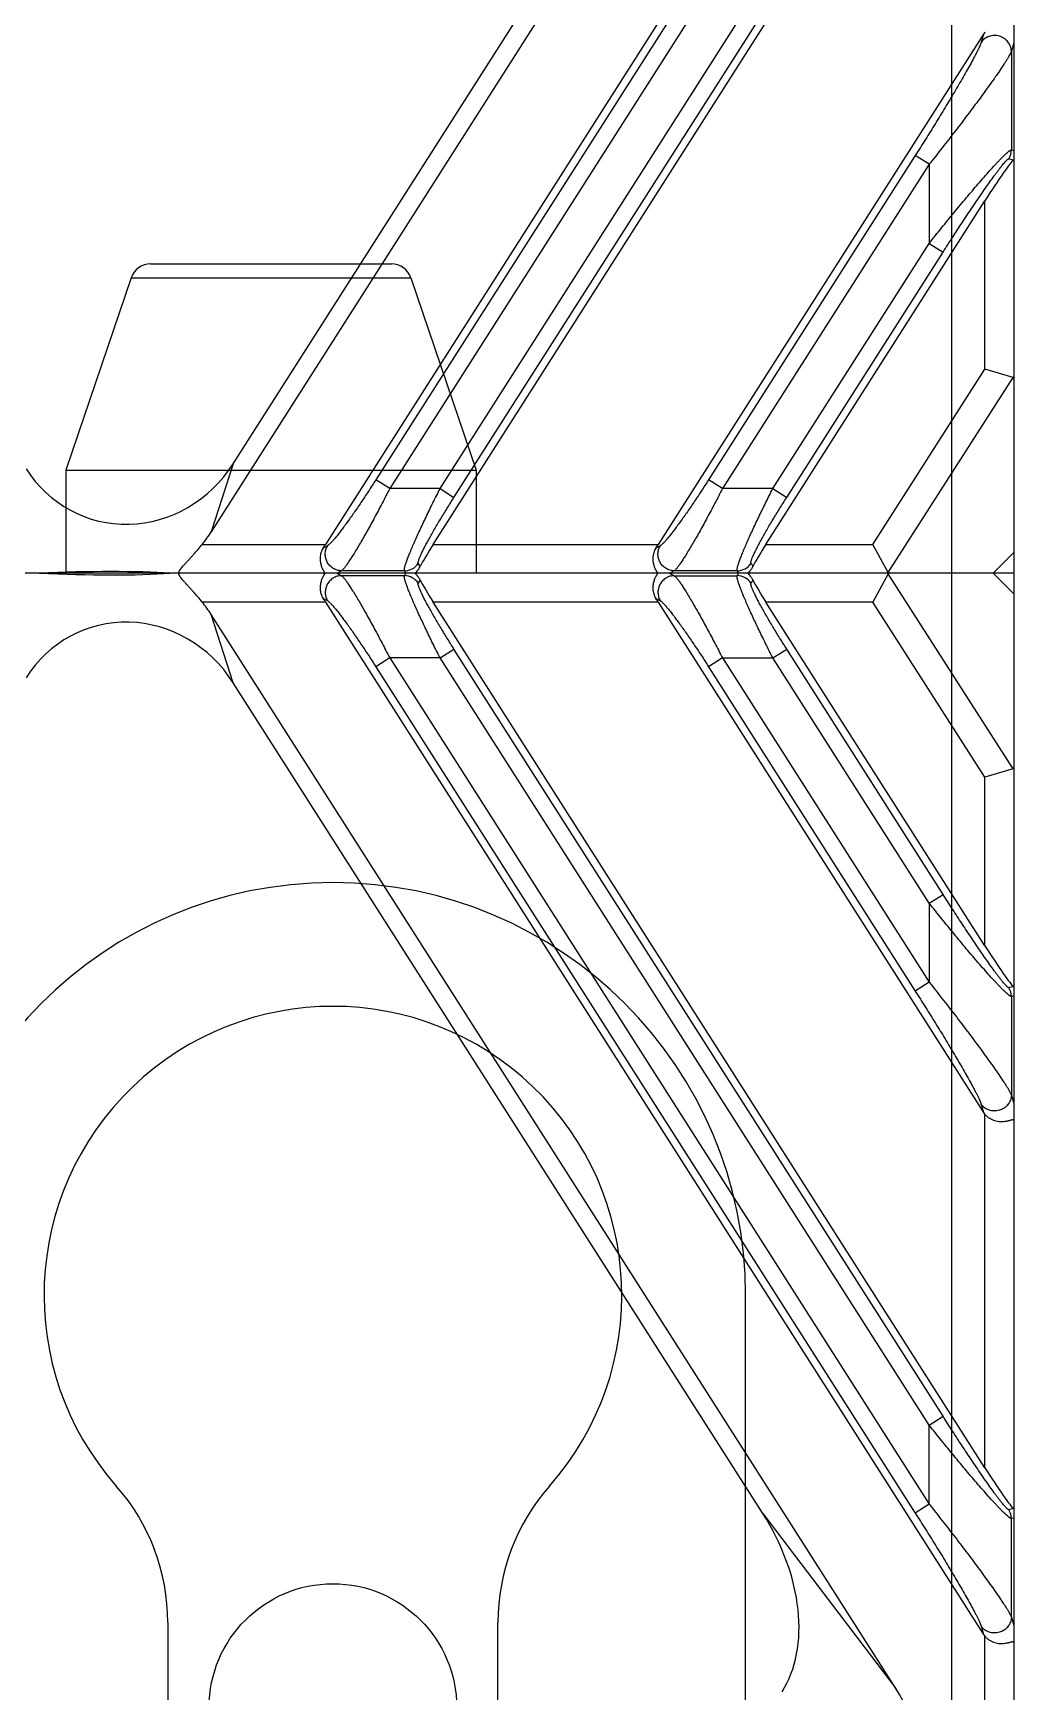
# Model space of a CAD drawing. Header units: millimetres. Extents: x 562 to 17351, y 2396 to 6995.
# Drawn here: x 15115.05 to 15138.82, y 4179.1 to 4219.31 of the extents above; entities that cross this region are included whole.
import ezdxf

# ---------------------------------------------------------------- set-up
doc = ezdxf.new("R2010")
doc.units = ezdxf.units.MM

# ---------------------------------------------------------------- blocks, each defined once
blk = doc.blocks.new('DTGCNV')
at = {"color": 7, "linetype": 'Continuous'}
for p, q in [((13295.701, 5017.697), (13301.535, 5017.697)), ((13295.228, 5017.358), (13293.643, 5012.697)), ((13295.228, 5017.358), (13302.009, 5017.358)), ((13302.009, 5017.358), (13303.593, 5012.697)), ((13293.643, 5012.697), (13303.593, 5012.697)), ((13293.643, 5012.697), (13293.643, 5010.197)), ((13303.593, 5012.697), (13303.593, 5010.197)), ((13316.618, 5010.197), (12716.618, 5010.197)), ((13300.22, 5010.197), (13300.328, 5010.138)), ((13301.851, 5010.138), (13300.328, 5010.138)), ((13301.851, 5010.138), (13301.884, 5010.197)), ((13302.232, 5010.035), (13302.187, 5009.954)), ((13308.283, 5010.197), (13308.39, 5010.138)), ((13308.39, 5010.138), (13309.914, 5010.138)), ((13309.914, 5010.138), (13309.946, 5010.197)), ((13310.294, 5010.035), (13310.25, 5009.954)), ((13313.575, 5010.18), (13313.201, 5009.497)), ((13316.601, 5005.452), (13313.575, 5010.18)), ((13316.618, 5009.697), (13316.118, 5010.197)), ((13316.618, 5010.197), (13316.618, 4672.697)), ((13299.883, 5009.585), (13299.992, 5009.526)), ((13307.946, 5009.585), (13308.054, 5009.526)), ((13299.94, 5009.497), (13296.951, 5009.497)), ((13313.756, 4983.156), (13297.167, 5009.197)), ((13297.702, 5007.543), (13297.167, 5009.197)), ((13299.94, 5009.497), (13315.884, 4984.47)), ((13308.002, 5009.497), (13302.548, 5009.497)), ((13315.918, 4988.51), (13302.548, 5009.497)), ((13308.002, 5009.497), (13315.884, 4997.126)), ((13313.201, 5009.497), (13310.611, 5009.497)), ((13315.918, 5001.166), (13310.611, 5009.497)), ((13315.918, 5005.252), (13313.201, 5009.497)), ((13302.715, 5008.146), (13303.051, 5008.36)), ((13314.903, 4989.757), (13303.051, 5008.36)), ((13310.778, 5008.146), (13311.114, 5008.36)), ((13314.903, 5002.412), (13311.114, 5008.36)), ((13301.495, 5008.146), (13301.158, 5007.932)), ((13301.158, 5007.932), (13314.231, 4987.412)), ((13302.715, 5008.146), (13301.495, 5008.146)), ((13301.495, 5008.146), (13314.567, 4987.626)), ((13314.567, 4989.542), (13302.715, 5008.146)), ((13309.557, 5008.146), (13309.221, 5007.932)), ((13309.221, 5007.932), (13314.231, 5000.068)), ((13309.557, 5008.146), (13310.778, 5008.146)), ((13309.557, 5008.146), (13314.567, 5000.282)), ((13314.567, 5002.198), (13310.778, 5008.146)), ((13310.533, 4987.402), (13297.702, 5007.543)), ((13316.601, 5005.452), (13315.918, 5005.252)), ((13315.918, 5001.166), (13315.918, 5005.252)), ((13314.567, 5002.198), (13314.903, 5002.412)), ((13314.567, 5002.198), (13314.567, 5000.282)), ((13314.567, 5000.282), (13314.231, 5000.068)), ((13316.605, 5000.18), (13316.497, 5000.148)), ((13316.618, 4999.951), (13316.559, 4999.934)), ((13316.559, 4999.934), (13316.559, 4997.543)), ((13316.559, 4997.543), (13316.618, 4997.34)), ((13315.825, 4997.328), (13315.884, 4997.126)), ((13315.918, 4988.51), (13315.918, 4997.079)), ((13314.567, 4989.542), (13314.903, 4989.757)), ((13314.567, 4987.626), (13314.567, 4989.542)), ((13314.567, 4987.626), (13314.231, 4987.412)), ((13316.605, 4987.524), (13316.497, 4987.492)), ((13310.533, 4987.402), (13313.756, 4983.156)), ((13316.618, 4987.296), (13316.559, 4987.278)), ((13316.559, 4984.887), (13316.559, 4987.278)), ((13315.825, 4984.673), (13315.884, 4984.47)), ((13316.559, 4984.887), (13316.618, 4984.684)), ((13315.918, 4972.723), (13315.918, 4984.423)), ((13313.756, 4699.738), (13297.167, 4673.698)), ((13315.884, 4698.425), (13299.94, 4673.397)), ((13297.702, 4675.352), (13310.533, 4695.492)), ((13314.231, 4695.482), (13301.158, 4674.963)), ((13314.567, 4695.268), (13301.495, 4674.749)), ((13302.548, 4673.397), (13315.918, 4694.384)), ((13302.715, 4674.749), (13314.567, 4693.352)), ((13303.051, 4674.535), (13314.903, 4693.138)), ((13315.884, 4685.769), (13308.002, 4673.397)), ((13315.884, 4685.769), (13315.825, 4685.566)), ((13316.618, 4685.555), (13316.559, 4685.352)), ((13316.559, 4685.352), (13316.559, 4682.96)), ((13314.231, 4682.826), (13309.221, 4674.963)), ((13314.567, 4682.612), (13309.557, 4674.749)), ((13314.567, 4682.612), (13314.231, 4682.826)), ((13314.567, 4682.612), (13314.567, 4680.696)), ((13316.605, 4682.715), (13316.497, 4682.746)), ((13316.559, 4682.96), (13316.618, 4682.943)), ((13310.611, 4673.397), (13315.918, 4681.728)), ((13315.918, 4677.643), (13315.918, 4681.728)), ((13310.778, 4674.749), (13314.567, 4680.696)), ((13314.567, 4680.696), (13314.903, 4680.482)), ((13311.114, 4674.535), (13314.903, 4680.482)), ((13313.201, 4673.397), (13315.918, 4677.643)), ((13313.575, 4672.714), (13316.601, 4677.443)), ((13316.601, 4677.443), (13315.918, 4677.643)), ((13297.702, 4675.352), (13297.167, 4673.698)), ((13301.495, 4674.749), (13301.158, 4674.963)), ((13309.557, 4674.749), (13309.221, 4674.963)), ((13302.715, 4674.749), (13301.495, 4674.749)), ((13302.715, 4674.749), (13303.051, 4674.535)), ((13310.778, 4674.749), (13309.557, 4674.749)), ((13310.778, 4674.749), (13311.114, 4674.535)), ((13296.951, 4673.397), (13299.94, 4673.397)), ((13299.992, 4673.369), (13299.883, 4673.309)), ((13302.548, 4673.397), (13308.002, 4673.397)), ((13308.054, 4673.369), (13307.946, 4673.309)), ((13310.611, 4673.397), (13313.201, 4673.397)), ((13313.575, 4672.714), (13313.201, 4673.397)), ((13316.118, 4672.697), (13316.618, 4673.197)), ((13316.618, 4672.697), (12717.118, 4672.697)), ((13300.328, 4672.756), (13300.22, 4672.697)), ((13301.851, 4672.756), (13300.328, 4672.756)), ((13301.884, 4672.697), (13301.851, 4672.756)), ((13302.232, 4672.86), (13302.187, 4672.941)), ((13308.39, 4672.756), (13308.283, 4672.697)), ((13309.914, 4672.756), (13308.39, 4672.756)), ((13309.946, 4672.697), (13309.914, 4672.756)), ((13310.25, 4672.941), (13310.294, 4672.86))]:
    blk.add_line(p, q, dxfattribs=at)
blk.add_circle((13300.118, 4982.697), 3, dxfattribs=at)
for centre, radius, start, end in [((13295.701, 5017.197), 0.5, 90, 161.222), ((13301.535, 5017.197), 0.5, 18.778, 90), ((13301.849, 5009.737), 0.402, 32.7568, 89.7432), ((13309.912, 5009.737), 0.402, 32.7568, 89.7432), ((13316.158, 4999.933), 0.402, 0.1282, 32.3718), ((13316.158, 4987.277), 0.402, 0.1282, 32.3718), ((13316.158, 4682.961), 0.402, 327.6282, 359.8718), ((13301.849, 4673.158), 0.402, 270.2568, 327.2432), ((13309.912, 4673.158), 0.402, 270.2568, 327.2432)]:
    blk.add_arc(centre, radius, start, end, dxfattribs=at)
for centre, major_axis, ratio, start_param, end_param in [((13293.728, 5010.429), (3.18, -0.087), 0.080959, -1.796389, -0.694906), ((13302.621, 5009.497), (-0.449, 0.699), 0.073624, 0.647746, 1.523567), ((13310.683, 5009.497), (-0.449, 0.699), 0.073624, 0.647746, 1.523567), ((13314.053, 5009.497), (-0.468, 0.695), 0.186347, -0.124846, 0.096093), ((13299.867, 5009.497), (-0.449, 0.699), 0.073624, -1.618026, -1.492115), ((13307.93, 5009.497), (-0.449, 0.699), 0.073624, -1.618026, -1.492115), ((13294.674, 5007.505), (-0.977, 3.022), 0.944553, -1.302149, -1.184969), ((13295.209, 5005.851), (-0.977, 3.022), 0.944553, -1.302149, 0.662888), ((13315.918, 5006.583), (-0.687, 1.129), 0.116833, -3.172943, -2.952004), ((13315.918, 5001.28), (-0.698, 1.104), 0.046753, -4.638574, -3.259594), ((13316.217, 4997.351), (-0.117, 0.402), 0.954439, -4.415997, -4.276035), ((13315.918, 4988.624), (-0.698, 1.104), 0.046753, -4.638574, -3.259594), ((13307.844, 4986.019), (2.652, -3.493), 0.684108, 0.247768, 1.451017), ((13316.217, 4984.695), (-0.117, 0.402), 0.954439, -4.415997, -4.276035), ((13311.067, 4981.773), (-2.652, 3.493), 0.684108, -2.893825, -1.690575), ((13316.217, 4685.544), (0.117, 0.402), 0.954439, 1.134443, 1.274405), ((13315.918, 4681.614), (0.698, 1.104), 0.046753, 0.118001, 1.496981), ((13315.918, 4676.312), (0.687, 1.129), 0.116833, -0.189589, 0.03135), ((13295.209, 4677.044), (-0.977, -3.022), 0.944553, -0.662888, 1.302149), ((13294.674, 4675.39), (0.977, 3.022), 0.944553, -1.956623, -1.839444), ((13299.867, 4673.397), (0.449, 0.699), 0.073624, -1.649478, -1.523567), ((13302.621, 4673.397), (0.449, 0.699), 0.073624, -4.66516, -3.789338), ((13307.93, 4673.397), (0.449, 0.699), 0.073624, -1.649478, -1.523567), ((13310.683, 4673.397), (0.449, 0.699), 0.073624, -4.66516, -3.789338), ((13293.728, 4672.466), (3.18, 0.087), 0.080959, 0.694906, 1.796389), ((13314.053, 4673.397), (0.468, 0.695), 0.186347, -3.237686, -3.016747)]:
    blk.add_ellipse(centre, major_axis=major_axis, ratio=ratio, start_param=start_param, end_param=end_param, dxfattribs=at)
for points, knots in [([(13296.951, 5009.497), (13296.918, 5009.539), (13296.85, 5009.62), (13296.764, 5009.718), (13296.695, 5009.794), (13296.645, 5009.849), (13296.596, 5009.902), (13296.549, 5009.953), (13296.506, 5010.002), (13296.467, 5010.047), (13296.438, 5010.082), (13296.419, 5010.109), (13296.407, 5010.126), (13296.398, 5010.142), (13296.391, 5010.156), (13296.388, 5010.167), (13296.387, 5010.175), (13296.387, 5010.181), (13296.388, 5010.186), (13296.391, 5010.191), (13296.395, 5010.194), (13296.402, 5010.197), (13296.409, 5010.197), (13296.412, 5010.197)], [0, 0, 0, 0, 0.172719, 0.342367, 0.425093, 0.505837, 0.584035, 0.658977, 0.729688, 0.79485, 0.852716, 0.878254, 0.901145, 0.921127, 0.938022, 0.951788, 0.957578, 0.962721, 0.971527, 0.975609, 0.979745, 0.988888, 1, 1, 1, 1]), ([(13299.894, 5010.197), (13299.897, 5010.197), (13299.901, 5010.197), (13299.906, 5010.196), (13299.909, 5010.195), (13299.911, 5010.193), (13299.913, 5010.19), (13299.914, 5010.186), (13299.914, 5010.182), (13299.912, 5010.177), (13299.91, 5010.17), (13299.905, 5010.161), (13299.899, 5010.15), (13299.892, 5010.138), (13299.885, 5010.125), (13299.877, 5010.111), (13299.865, 5010.089), (13299.851, 5010.059), (13299.836, 5010.02), (13299.822, 5009.975), (13299.813, 5009.927), (13299.807, 5009.874), (13299.807, 5009.818), (13299.814, 5009.759), (13299.828, 5009.699), (13299.851, 5009.64), (13299.871, 5009.603), (13299.883, 5009.585)], [0, 0, 0, 0, 0.012577, 0.017811, 0.022415, 0.026524, 0.030371, 0.038422, 0.043171, 0.048577, 0.06156, 0.077442, 0.095999, 0.116978, 0.140127, 0.165209, 0.192065, 0.250601, 0.315018, 0.384942, 0.460136, 0.540384, 0.625394, 0.714676, 0.807485, 0.902935, 1, 1, 1, 1]), ([(13300.328, 5010.138), (13300.293, 5010.138), (13300.222, 5010.127), (13300.125, 5010.085), (13300.042, 5010.018), (13299.978, 5009.931), (13299.94, 5009.832), (13299.928, 5009.725), (13299.944, 5009.62), (13299.973, 5009.555), (13299.992, 5009.526)], [0, 0, 0, 0, 0.124309, 0.249137, 0.374435, 0.5, 0.625565, 0.750863, 0.875691, 1, 1, 1, 1]), ([(13300.328, 5010.138), (13300.332, 5010.135), (13300.343, 5010.126), (13300.359, 5010.11), (13300.377, 5010.09), (13300.398, 5010.064), (13300.421, 5010.035), (13300.456, 5009.987), (13300.503, 5009.917), (13300.565, 5009.822), (13300.633, 5009.713), (13300.707, 5009.592), (13300.785, 5009.459), (13300.867, 5009.316), (13300.983, 5009.111), (13301.132, 5008.838), (13301.313, 5008.498), (13301.434, 5008.264), (13301.495, 5008.146)], [0, 0, 0, 0, 0.007664, 0.017477, 0.029447, 0.043543, 0.059716, 0.077906, 0.120046, 0.169342, 0.22513, 0.286734, 0.353486, 0.424739, 0.49987, 0.659399, 0.827544, 1, 1, 1, 1]), ([(13302.715, 5008.146), (13302.656, 5008.262), (13302.541, 5008.491), (13302.402, 5008.776), (13302.297, 5008.998), (13302.222, 5009.157), (13302.153, 5009.31), (13302.089, 5009.454), (13302.031, 5009.588), (13301.98, 5009.711), (13301.936, 5009.821), (13301.901, 5009.917), (13301.877, 5009.987), (13301.864, 5010.036), (13301.856, 5010.065), (13301.851, 5010.09), (13301.849, 5010.11), (13301.848, 5010.124), (13301.849, 5010.133), (13301.851, 5010.137), (13301.851, 5010.138)], [0, 0, 0, 0, 0.17863, 0.352747, 0.436605, 0.51745, 0.594578, 0.667244, 0.734677, 0.796087, 0.850691, 0.897742, 0.936571, 0.952732, 0.966652, 0.978305, 0.98769, 0.994858, 0.997662, 1, 1, 1, 1]), ([(13302.232, 5010.035), (13302.225, 5010.047), (13302.212, 5010.07), (13302.191, 5010.102), (13302.173, 5010.126), (13302.159, 5010.142), (13302.15, 5010.153), (13302.142, 5010.163), (13302.134, 5010.172), (13302.128, 5010.179), (13302.125, 5010.185), (13302.123, 5010.189), (13302.122, 5010.191), (13302.122, 5010.194), (13302.123, 5010.196), (13302.125, 5010.197), (13302.127, 5010.197), (13302.129, 5010.197), (13302.13, 5010.197)], [0, 0, 0, 0, 0.204317, 0.392896, 0.563403, 0.640806, 0.712092, 0.776327, 0.832529, 0.879525, 0.916233, 0.930591, 0.942394, 0.959733, 0.967501, 0.976309, 0.987004, 1, 1, 1, 1]), ([(13303.051, 5008.36), (13302.994, 5008.45), (13302.882, 5008.629), (13302.72, 5008.894), (13302.593, 5009.109), (13302.498, 5009.275), (13302.433, 5009.391), (13302.374, 5009.5), (13302.322, 5009.6), (13302.277, 5009.69), (13302.245, 5009.759), (13302.224, 5009.808), (13302.211, 5009.84), (13302.201, 5009.868), (13302.193, 5009.893), (13302.188, 5009.914), (13302.185, 5009.929), (13302.184, 5009.939), (13302.185, 5009.946), (13302.186, 5009.951), (13302.187, 5009.954)], [0, 0, 0, 0, 0.175673, 0.347519, 0.511196, 0.588381, 0.661487, 0.7297, 0.792145, 0.847915, 0.896102, 0.917087, 0.935869, 0.952372, 0.966531, 0.978313, 0.987727, 0.991571, 0.994868, 1, 1, 1, 1]), ([(13307.957, 5010.197), (13307.96, 5010.197), (13307.964, 5010.197), (13307.968, 5010.196), (13307.971, 5010.195), (13307.974, 5010.193), (13307.976, 5010.19), (13307.977, 5010.186), (13307.976, 5010.182), (13307.975, 5010.177), (13307.972, 5010.17), (13307.968, 5010.161), (13307.962, 5010.15), (13307.955, 5010.138), (13307.947, 5010.125), (13307.939, 5010.111), (13307.928, 5010.089), (13307.914, 5010.059), (13307.898, 5010.02), (13307.885, 5009.975), (13307.875, 5009.927), (13307.87, 5009.874), (13307.87, 5009.818), (13307.877, 5009.759), (13307.891, 5009.699), (13307.914, 5009.64), (13307.934, 5009.603), (13307.946, 5009.585)], [0, 0, 0, 0, 0.012577, 0.017811, 0.022415, 0.026524, 0.030371, 0.038422, 0.043171, 0.048577, 0.06156, 0.077442, 0.095999, 0.116978, 0.140127, 0.165209, 0.192065, 0.250601, 0.315018, 0.384942, 0.460136, 0.540384, 0.625394, 0.714676, 0.807485, 0.902935, 1, 1, 1, 1]), ([(13308.39, 5010.138), (13308.355, 5010.138), (13308.285, 5010.127), (13308.188, 5010.085), (13308.104, 5010.018), (13308.041, 5009.931), (13308.002, 5009.832), (13307.991, 5009.725), (13308.007, 5009.62), (13308.036, 5009.555), (13308.054, 5009.526)], [0, 0, 0, 0, 0.124309, 0.249137, 0.374435, 0.5, 0.625565, 0.750863, 0.875691, 1, 1, 1, 1]), ([(13308.39, 5010.138), (13308.395, 5010.135), (13308.406, 5010.126), (13308.422, 5010.11), (13308.44, 5010.09), (13308.461, 5010.064), (13308.483, 5010.035), (13308.518, 5009.987), (13308.566, 5009.917), (13308.628, 5009.822), (13308.696, 5009.713), (13308.77, 5009.592), (13308.848, 5009.459), (13308.93, 5009.316), (13309.046, 5009.111), (13309.195, 5008.838), (13309.376, 5008.498), (13309.497, 5008.264), (13309.557, 5008.146)], [0, 0, 0, 0, 0.007664, 0.017477, 0.029447, 0.043543, 0.059716, 0.077906, 0.120046, 0.169342, 0.22513, 0.286734, 0.353486, 0.424739, 0.49987, 0.659399, 0.827544, 1, 1, 1, 1]), ([(13310.778, 5008.146), (13310.719, 5008.262), (13310.604, 5008.491), (13310.465, 5008.776), (13310.359, 5008.998), (13310.285, 5009.157), (13310.216, 5009.31), (13310.151, 5009.454), (13310.093, 5009.588), (13310.042, 5009.711), (13309.999, 5009.821), (13309.964, 5009.917), (13309.94, 5009.987), (13309.926, 5010.036), (13309.919, 5010.065), (13309.914, 5010.09), (13309.911, 5010.11), (13309.911, 5010.124), (13309.912, 5010.133), (13309.913, 5010.137), (13309.914, 5010.138)], [0, 0, 0, 0, 0.17863, 0.352747, 0.436605, 0.517451, 0.594578, 0.667245, 0.734678, 0.796088, 0.850691, 0.897742, 0.936571, 0.952732, 0.966652, 0.978305, 0.98769, 0.994858, 0.997662, 1, 1, 1, 1]), ([(13310.294, 5010.035), (13310.288, 5010.047), (13310.275, 5010.07), (13310.254, 5010.102), (13310.236, 5010.126), (13310.222, 5010.142), (13310.213, 5010.153), (13310.204, 5010.163), (13310.197, 5010.172), (13310.191, 5010.179), (13310.187, 5010.185), (13310.185, 5010.189), (13310.184, 5010.191), (13310.184, 5010.194), (13310.186, 5010.196), (13310.188, 5010.197), (13310.19, 5010.197), (13310.191, 5010.197), (13310.192, 5010.197)], [0, 0, 0, 0, 0.204317, 0.392896, 0.563403, 0.640806, 0.712092, 0.776327, 0.832529, 0.879525, 0.916233, 0.930591, 0.942394, 0.959733, 0.967501, 0.976309, 0.987004, 1, 1, 1, 1]), ([(13311.114, 5008.36), (13311.057, 5008.45), (13310.944, 5008.629), (13310.783, 5008.894), (13310.655, 5009.109), (13310.561, 5009.275), (13310.496, 5009.391), (13310.437, 5009.5), (13310.385, 5009.6), (13310.34, 5009.69), (13310.308, 5009.759), (13310.287, 5009.808), (13310.274, 5009.84), (13310.263, 5009.868), (13310.256, 5009.893), (13310.25, 5009.914), (13310.248, 5009.929), (13310.247, 5009.939), (13310.247, 5009.946), (13310.249, 5009.951), (13310.25, 5009.954)], [0, 0, 0, 0, 0.175673, 0.34752, 0.511197, 0.588381, 0.661487, 0.7297, 0.792145, 0.847915, 0.896103, 0.917087, 0.93587, 0.952372, 0.966531, 0.978313, 0.987727, 0.991571, 0.994868, 1, 1, 1, 1]), ([(13299.992, 5009.526), (13299.997, 5009.523), (13300.007, 5009.516), (13300.024, 5009.502), (13300.043, 5009.485), (13300.064, 5009.464), (13300.088, 5009.439), (13300.124, 5009.4), (13300.173, 5009.342), (13300.236, 5009.264), (13300.305, 5009.175), (13300.38, 5009.076), (13300.458, 5008.97), (13300.54, 5008.856), (13300.654, 5008.693), (13300.802, 5008.477), (13300.98, 5008.209), (13301.099, 5008.025), (13301.158, 5007.932)], [0, 0, 0, 0, 0.008615, 0.019455, 0.032505, 0.047714, 0.065009, 0.084305, 0.128526, 0.179599, 0.236742, 0.299202, 0.366274, 0.437309, 0.511707, 0.668418, 0.832402, 1, 1, 1, 1]), ([(13308.054, 5009.526), (13308.059, 5009.523), (13308.07, 5009.516), (13308.087, 5009.502), (13308.106, 5009.485), (13308.127, 5009.464), (13308.151, 5009.439), (13308.187, 5009.4), (13308.236, 5009.342), (13308.299, 5009.264), (13308.368, 5009.175), (13308.442, 5009.076), (13308.521, 5008.97), (13308.602, 5008.856), (13308.717, 5008.693), (13308.864, 5008.477), (13309.043, 5008.209), (13309.162, 5008.025), (13309.221, 5007.932)], [0, 0, 0, 0, 0.008615, 0.019455, 0.032505, 0.047714, 0.065009, 0.084305, 0.128526, 0.179599, 0.236742, 0.299202, 0.366274, 0.437309, 0.511707, 0.668419, 0.832402, 1, 1, 1, 1]), ([(13316.497, 5000.148), (13316.495, 5000.148), (13316.492, 5000.148), (13316.488, 5000.149), (13316.482, 5000.152), (13316.474, 5000.157), (13316.464, 5000.166), (13316.452, 5000.176), (13316.438, 5000.19), (13316.423, 5000.206), (13316.4, 5000.231), (13316.369, 5000.267), (13316.33, 5000.315), (13316.287, 5000.37), (13316.241, 5000.43), (13316.193, 5000.494), (13316.125, 5000.586), (13316.037, 5000.708), (13315.929, 5000.861), (13315.819, 5001.021), (13315.706, 5001.186), (13315.593, 5001.355), (13315.478, 5001.527), (13315.363, 5001.701), (13315.248, 5001.877), (13315.094, 5002.114), (13314.979, 5002.293), (13314.903, 5002.412)], [0, 0, 0, 0, 0.001988, 0.003277, 0.004801, 0.008605, 0.013451, 0.019328, 0.026206, 0.034036, 0.042764, 0.062675, 0.085465, 0.110691, 0.137955, 0.166932, 0.197336, 0.261568, 0.329268, 0.399486, 0.471568, 0.545042, 0.619552, 0.694837, 0.77068, 0.84692, 1, 1, 1, 1]), ([(13316.559, 4999.934), (13316.557, 4999.934), (13316.552, 4999.934), (13316.544, 4999.936), (13316.535, 4999.941), (13316.523, 4999.948), (13316.51, 4999.957), (13316.489, 4999.973), (13316.459, 4999.998), (13316.42, 5000.034), (13316.375, 5000.077), (13316.326, 5000.126), (13316.273, 5000.181), (13316.216, 5000.24), (13316.135, 5000.328), (13316.028, 5000.446), (13315.894, 5000.597), (13315.755, 5000.756), (13315.612, 5000.923), (13315.466, 5001.096), (13315.318, 5001.274), (13315.169, 5001.454), (13315.019, 5001.638), (13314.817, 5001.886), (13314.667, 5002.073), (13314.567, 5002.198)], [0, 0, 0, 0, 0.002036, 0.004765, 0.008306, 0.012701, 0.017956, 0.024063, 0.038745, 0.05652, 0.077106, 0.100208, 0.125538, 0.152825, 0.181822, 0.244102, 0.310933, 0.381227, 0.454167, 0.529124, 0.605619, 0.683271, 0.76177, 0.840872, 1, 1, 1, 1]), ([(13314.231, 5000.068), (13314.313, 4999.939), (13314.477, 4999.68), (13314.717, 4999.293), (13314.914, 4998.972), (13315.067, 4998.718), (13315.178, 4998.531), (13315.286, 4998.348), (13315.39, 4998.169), (13315.488, 4997.996), (13315.58, 4997.831), (13315.651, 4997.7), (13315.702, 4997.601), (13315.736, 4997.534), (13315.766, 4997.472), (13315.791, 4997.417), (13315.808, 4997.376), (13315.819, 4997.347), (13315.823, 4997.334), (13315.825, 4997.328)], [0, 0, 0, 0, 0.145071, 0.289149, 0.431131, 0.500908, 0.569567, 0.636803, 0.702211, 0.76523, 0.825074, 0.880596, 0.906233, 0.930094, 0.951832, 0.971044, 0.987264, 0.994099, 1, 1, 1, 1]), ([(13314.567, 5000.282), (13314.673, 5000.149), (13314.884, 4999.882), (13315.194, 4999.483), (13315.446, 4999.153), (13315.641, 4998.893), (13315.782, 4998.703), (13315.917, 4998.518), (13316.046, 4998.34), (13316.167, 4998.169), (13316.278, 4998.009), (13316.362, 4997.884), (13316.422, 4997.791), (13316.46, 4997.728), (13316.494, 4997.672), (13316.522, 4997.622), (13316.541, 4997.585), (13316.553, 4997.559), (13316.557, 4997.548), (13316.559, 4997.543)], [0, 0, 0, 0, 0.151037, 0.300586, 0.447016, 0.518439, 0.588237, 0.655992, 0.721178, 0.783101, 0.840848, 0.893205, 0.916879, 0.938573, 0.958018, 0.974928, 0.989013, 0.994909, 1, 1, 1, 1]), ([(13316.618, 5000.182), (13316.618, 5000.181), (13316.618, 5000.179), (13316.618, 5000.177), (13316.617, 5000.176), (13316.615, 5000.175), (13316.613, 5000.176), (13316.611, 5000.177), (13316.608, 5000.178), (13316.606, 5000.179), (13316.605, 5000.18)], [0, 0, 0, 0, 0.134296, 0.239838, 0.325336, 0.408088, 0.50825, 0.637794, 0.80127, 1, 1, 1, 1]), ([(13316.559, 4997.543), (13316.559, 4997.522), (13316.554, 4997.481), (13316.538, 4997.422), (13316.511, 4997.365), (13316.476, 4997.313), (13316.433, 4997.267), (13316.383, 4997.228), (13316.328, 4997.197), (13316.268, 4997.174), (13316.206, 4997.161), (13316.142, 4997.158), (13316.079, 4997.164), (13316.018, 4997.18), (13315.96, 4997.205), (13315.908, 4997.238), (13315.862, 4997.279), (13315.836, 4997.312), (13315.825, 4997.328)], [0, 0, 0, 0, 0.061113, 0.122614, 0.184534, 0.246921, 0.309743, 0.372936, 0.436398, 0.5, 0.563602, 0.627064, 0.690257, 0.753079, 0.815466, 0.877386, 0.938887, 1, 1, 1, 1]), ([(13315.918, 4997.079), (13315.934, 4997.061), (13315.968, 4997.026), (13316.026, 4996.984), (13316.089, 4996.951), (13316.154, 4996.927), (13316.219, 4996.912), (13316.282, 4996.904), (13316.342, 4996.903), (13316.397, 4996.908), (13316.439, 4996.915), (13316.471, 4996.921), (13316.498, 4996.928), (13316.523, 4996.936), (13316.546, 4996.943), (13316.561, 4996.947), (13316.574, 4996.95), (13316.586, 4996.952), (13316.596, 4996.952), (13316.605, 4996.949), (13316.611, 4996.943), (13316.616, 4996.934), (13316.618, 4996.923), (13316.618, 4996.915), (13316.618, 4996.91)], [0, 0, 0, 0, 0.092092, 0.18383, 0.274482, 0.363041, 0.448376, 0.529457, 0.605459, 0.675766, 0.739913, 0.769539, 0.797439, 0.847676, 0.869774, 0.889641, 0.907107, 0.922074, 0.934647, 0.945489, 0.956057, 0.968087, 0.982675, 1, 1, 1, 1]), ([(13316.559, 4987.278), (13316.557, 4987.278), (13316.552, 4987.278), (13316.544, 4987.281), (13316.535, 4987.285), (13316.523, 4987.292), (13316.51, 4987.301), (13316.489, 4987.317), (13316.459, 4987.342), (13316.42, 4987.378), (13316.375, 4987.421), (13316.326, 4987.47), (13316.273, 4987.525), (13316.216, 4987.584), (13316.135, 4987.672), (13316.028, 4987.79), (13315.894, 4987.941), (13315.755, 4988.101), (13315.612, 4988.268), (13315.466, 4988.44), (13315.318, 4988.618), (13315.169, 4988.798), (13315.019, 4988.982), (13314.817, 4989.23), (13314.667, 4989.417), (13314.567, 4989.542)], [0, 0, 0, 0, 0.002036, 0.004765, 0.008306, 0.012701, 0.017956, 0.024063, 0.038745, 0.056519, 0.077106, 0.100208, 0.125538, 0.152824, 0.181822, 0.244101, 0.310932, 0.381226, 0.454166, 0.529123, 0.605618, 0.683271, 0.761769, 0.840872, 1, 1, 1, 1]), ([(13316.497, 4987.492), (13316.495, 4987.492), (13316.492, 4987.492), (13316.488, 4987.494), (13316.482, 4987.496), (13316.474, 4987.501), (13316.464, 4987.51), (13316.452, 4987.521), (13316.438, 4987.534), (13316.423, 4987.55), (13316.4, 4987.575), (13316.369, 4987.611), (13316.33, 4987.659), (13316.287, 4987.714), (13316.241, 4987.774), (13316.193, 4987.838), (13316.125, 4987.931), (13316.037, 4988.053), (13315.929, 4988.206), (13315.819, 4988.365), (13315.706, 4988.53), (13315.593, 4988.699), (13315.478, 4988.871), (13315.363, 4989.045), (13315.248, 4989.222), (13315.094, 4989.458), (13314.979, 4989.637), (13314.903, 4989.757)], [0, 0, 0, 0, 0.001988, 0.003277, 0.004801, 0.008605, 0.013451, 0.019328, 0.026206, 0.034036, 0.042763, 0.062675, 0.085465, 0.110691, 0.137955, 0.166932, 0.197336, 0.261568, 0.329267, 0.399486, 0.471568, 0.545041, 0.619552, 0.694836, 0.770679, 0.84692, 1, 1, 1, 1]), ([(13314.567, 4987.626), (13314.673, 4987.493), (13314.884, 4987.226), (13315.194, 4986.827), (13315.446, 4986.497), (13315.641, 4986.237), (13315.782, 4986.047), (13315.917, 4985.863), (13316.046, 4985.684), (13316.167, 4985.513), (13316.278, 4985.353), (13316.362, 4985.228), (13316.422, 4985.135), (13316.46, 4985.073), (13316.494, 4985.016), (13316.522, 4984.967), (13316.541, 4984.929), (13316.553, 4984.904), (13316.557, 4984.892), (13316.559, 4984.887)], [0, 0, 0, 0, 0.151037, 0.300586, 0.447016, 0.518439, 0.588237, 0.655992, 0.721177, 0.7831, 0.840848, 0.893205, 0.916879, 0.938573, 0.958018, 0.974928, 0.989013, 0.994909, 1, 1, 1, 1]), ([(13316.618, 4987.526), (13316.618, 4987.525), (13316.618, 4987.523), (13316.618, 4987.521), (13316.617, 4987.52), (13316.615, 4987.52), (13316.613, 4987.52), (13316.611, 4987.521), (13316.608, 4987.522), (13316.606, 4987.523), (13316.605, 4987.524)], [0, 0, 0, 0, 0.134296, 0.239838, 0.325336, 0.408088, 0.50825, 0.637794, 0.80127, 1, 1, 1, 1]), ([(13314.231, 4987.412), (13314.313, 4987.283), (13314.477, 4987.024), (13314.717, 4986.637), (13314.914, 4986.316), (13315.067, 4986.062), (13315.178, 4985.875), (13315.286, 4985.692), (13315.39, 4985.513), (13315.488, 4985.34), (13315.58, 4985.175), (13315.651, 4985.044), (13315.702, 4984.945), (13315.736, 4984.878), (13315.766, 4984.816), (13315.791, 4984.761), (13315.808, 4984.72), (13315.819, 4984.691), (13315.823, 4984.679), (13315.825, 4984.673)], [0, 0, 0, 0, 0.145071, 0.289149, 0.431131, 0.500908, 0.569567, 0.636803, 0.702211, 0.76523, 0.825074, 0.880596, 0.906233, 0.930093, 0.951832, 0.971044, 0.987264, 0.994099, 1, 1, 1, 1]), ([(13316.559, 4984.887), (13316.559, 4984.866), (13316.554, 4984.825), (13316.538, 4984.766), (13316.511, 4984.709), (13316.476, 4984.658), (13316.433, 4984.611), (13316.383, 4984.572), (13316.328, 4984.541), (13316.268, 4984.519), (13316.206, 4984.505), (13316.142, 4984.502), (13316.079, 4984.508), (13316.018, 4984.524), (13315.96, 4984.549), (13315.908, 4984.582), (13315.862, 4984.624), (13315.836, 4984.656), (13315.825, 4984.673)], [0, 0, 0, 0, 0.061113, 0.122614, 0.184534, 0.246921, 0.309743, 0.372936, 0.436398, 0.5, 0.563602, 0.627064, 0.690257, 0.753079, 0.815466, 0.877386, 0.938887, 1, 1, 1, 1]), ([(13315.918, 4984.423), (13315.934, 4984.405), (13315.968, 4984.371), (13316.026, 4984.328), (13316.089, 4984.295), (13316.154, 4984.271), (13316.219, 4984.256), (13316.282, 4984.248), (13316.342, 4984.247), (13316.397, 4984.252), (13316.439, 4984.259), (13316.471, 4984.266), (13316.498, 4984.272), (13316.523, 4984.28), (13316.546, 4984.287), (13316.561, 4984.291), (13316.574, 4984.294), (13316.586, 4984.296), (13316.596, 4984.296), (13316.605, 4984.293), (13316.611, 4984.287), (13316.616, 4984.278), (13316.618, 4984.267), (13316.618, 4984.259), (13316.618, 4984.254)], [0, 0, 0, 0, 0.092092, 0.18383, 0.274482, 0.363041, 0.448376, 0.529457, 0.605459, 0.675766, 0.739913, 0.769539, 0.797439, 0.847676, 0.869774, 0.889641, 0.907107, 0.922074, 0.934647, 0.945489, 0.956057, 0.968087, 0.982675, 1, 1, 1, 1]), ([(13315.825, 4685.566), (13315.823, 4685.56), (13315.819, 4685.547), (13315.808, 4685.519), (13315.791, 4685.477), (13315.766, 4685.422), (13315.736, 4685.361), (13315.702, 4685.294), (13315.651, 4685.195), (13315.58, 4685.064), (13315.488, 4684.899), (13315.39, 4684.726), (13315.286, 4684.547), (13315.178, 4684.363), (13315.067, 4684.177), (13314.914, 4683.923), (13314.717, 4683.601), (13314.477, 4683.214), (13314.313, 4682.956), (13314.231, 4682.826)], [0, 0, 0, 0, 0.005901, 0.012735, 0.028952, 0.048162, 0.069901, 0.09376, 0.119398, 0.174922, 0.234766, 0.297787, 0.363198, 0.430435, 0.499096, 0.568874, 0.710857, 0.854932, 1, 1, 1, 1]), ([(13316.559, 4685.352), (13316.559, 4685.372), (13316.554, 4685.413), (13316.538, 4685.473), (13316.511, 4685.529), (13316.476, 4685.581), (13316.433, 4685.627), (13316.383, 4685.667), (13316.328, 4685.698), (13316.268, 4685.72), (13316.206, 4685.733), (13316.142, 4685.737), (13316.079, 4685.731), (13316.018, 4685.715), (13315.96, 4685.69), (13315.908, 4685.656), (13315.862, 4685.615), (13315.836, 4685.583), (13315.825, 4685.566)], [0, 0, 0, 0, 0.061114, 0.122614, 0.184535, 0.246922, 0.309744, 0.372937, 0.436398, 0.5, 0.563602, 0.627063, 0.690256, 0.753078, 0.815465, 0.877386, 0.938886, 1, 1, 1, 1]), ([(13316.559, 4685.352), (13316.557, 4685.347), (13316.553, 4685.335), (13316.541, 4685.309), (13316.522, 4685.272), (13316.494, 4685.223), (13316.46, 4685.166), (13316.422, 4685.104), (13316.362, 4685.011), (13316.278, 4684.885), (13316.167, 4684.725), (13316.046, 4684.555), (13315.917, 4684.376), (13315.782, 4684.191), (13315.641, 4684.002), (13315.446, 4683.742), (13315.194, 4683.412), (13314.884, 4683.013), (13314.673, 4682.746), (13314.567, 4682.612)], [0, 0, 0, 0, 0.00509, 0.010986, 0.025069, 0.041978, 0.061422, 0.083116, 0.10679, 0.159148, 0.216896, 0.278821, 0.344009, 0.411767, 0.481567, 0.552991, 0.699423, 0.848968, 1, 1, 1, 1]), ([(13314.567, 4680.696), (13314.667, 4680.822), (13314.817, 4681.009), (13315.019, 4681.257), (13315.169, 4681.44), (13315.318, 4681.621), (13315.466, 4681.798), (13315.612, 4681.971), (13315.755, 4682.138), (13315.894, 4682.298), (13316.028, 4682.449), (13316.135, 4682.567), (13316.216, 4682.654), (13316.273, 4682.714), (13316.326, 4682.769), (13316.375, 4682.818), (13316.42, 4682.861), (13316.459, 4682.897), (13316.489, 4682.922), (13316.51, 4682.938), (13316.523, 4682.947), (13316.535, 4682.954), (13316.544, 4682.958), (13316.552, 4682.961), (13316.557, 4682.961), (13316.559, 4682.96)], [0, 0, 0, 0, 0.159124, 0.238222, 0.316725, 0.394379, 0.470876, 0.545833, 0.618769, 0.689064, 0.755895, 0.818172, 0.847168, 0.874455, 0.899785, 0.922888, 0.943474, 0.961249, 0.975933, 0.982041, 0.987297, 0.991693, 0.995234, 0.997964, 1, 1, 1, 1]), ([(13314.903, 4680.482), (13314.979, 4680.602), (13315.094, 4680.78), (13315.248, 4681.017), (13315.363, 4681.193), (13315.478, 4681.368), (13315.593, 4681.539), (13315.706, 4681.708), (13315.819, 4681.873), (13315.929, 4682.033), (13316.037, 4682.186), (13316.125, 4682.308), (13316.193, 4682.4), (13316.241, 4682.465), (13316.287, 4682.525), (13316.33, 4682.579), (13316.369, 4682.628), (13316.4, 4682.664), (13316.423, 4682.689), (13316.438, 4682.705), (13316.452, 4682.718), (13316.464, 4682.729), (13316.474, 4682.737), (13316.482, 4682.743), (13316.488, 4682.745), (13316.492, 4682.747), (13316.495, 4682.747), (13316.497, 4682.746)], [0, 0, 0, 0, 0.153079, 0.229316, 0.305163, 0.380449, 0.454963, 0.528434, 0.600517, 0.670737, 0.738433, 0.802662, 0.833067, 0.862041, 0.889306, 0.914531, 0.93732, 0.957232, 0.96596, 0.973791, 0.980669, 0.986547, 0.991394, 0.995199, 0.996723, 0.998012, 1, 1, 1, 1]), ([(13316.605, 4682.715), (13316.606, 4682.715), (13316.608, 4682.717), (13316.611, 4682.718), (13316.613, 4682.719), (13316.615, 4682.719), (13316.617, 4682.719), (13316.618, 4682.717), (13316.618, 4682.715), (13316.618, 4682.714), (13316.618, 4682.713)], [0, 0, 0, 0, 0.19873, 0.362206, 0.49175, 0.591912, 0.674664, 0.760162, 0.865704, 1, 1, 1, 1]), ([(13301.158, 4674.963), (13301.099, 4674.87), (13300.98, 4674.686), (13300.802, 4674.417), (13300.654, 4674.202), (13300.54, 4674.039), (13300.458, 4673.925), (13300.38, 4673.818), (13300.305, 4673.72), (13300.236, 4673.631), (13300.173, 4673.553), (13300.124, 4673.495), (13300.088, 4673.455), (13300.064, 4673.431), (13300.043, 4673.41), (13300.024, 4673.392), (13300.007, 4673.379), (13299.997, 4673.372), (13299.992, 4673.369)], [0, 0, 0, 0, 0.1676, 0.331583, 0.488295, 0.562692, 0.633726, 0.700798, 0.763256, 0.820399, 0.871471, 0.915692, 0.934989, 0.952284, 0.967493, 0.980544, 0.991384, 1, 1, 1, 1]), ([(13309.221, 4674.963), (13309.162, 4674.87), (13309.043, 4674.686), (13308.864, 4674.417), (13308.717, 4674.202), (13308.602, 4674.039), (13308.521, 4673.925), (13308.442, 4673.818), (13308.368, 4673.72), (13308.299, 4673.631), (13308.236, 4673.553), (13308.187, 4673.495), (13308.151, 4673.455), (13308.127, 4673.431), (13308.106, 4673.41), (13308.087, 4673.392), (13308.07, 4673.379), (13308.059, 4673.372), (13308.054, 4673.369)], [0, 0, 0, 0, 0.1676, 0.331583, 0.488295, 0.562692, 0.633726, 0.700798, 0.763256, 0.820399, 0.871471, 0.915692, 0.934989, 0.952284, 0.967493, 0.980544, 0.991384, 1, 1, 1, 1]), ([(13301.495, 4674.749), (13301.434, 4674.63), (13301.313, 4674.397), (13301.132, 4674.056), (13300.983, 4673.784), (13300.867, 4673.578), (13300.785, 4673.436), (13300.707, 4673.303), (13300.633, 4673.182), (13300.565, 4673.073), (13300.503, 4672.977), (13300.456, 4672.908), (13300.421, 4672.86), (13300.398, 4672.83), (13300.377, 4672.805), (13300.359, 4672.784), (13300.343, 4672.768), (13300.332, 4672.76), (13300.328, 4672.756)], [0, 0, 0, 0, 0.172458, 0.340604, 0.500132, 0.575263, 0.646515, 0.713266, 0.774868, 0.830656, 0.879952, 0.922092, 0.940282, 0.956456, 0.970552, 0.982522, 0.992336, 1, 1, 1, 1]), ([(13301.851, 4672.756), (13301.851, 4672.758), (13301.849, 4672.761), (13301.848, 4672.77), (13301.849, 4672.784), (13301.851, 4672.805), (13301.856, 4672.83), (13301.864, 4672.859), (13301.877, 4672.907), (13301.901, 4672.978), (13301.936, 4673.073), (13301.98, 4673.183), (13302.031, 4673.307), (13302.089, 4673.441), (13302.153, 4673.585), (13302.222, 4673.738), (13302.297, 4673.897), (13302.402, 4674.119), (13302.541, 4674.404), (13302.656, 4674.633), (13302.715, 4674.749)], [0, 0, 0, 0, 0.002337, 0.005142, 0.012309, 0.021693, 0.033344, 0.047262, 0.063422, 0.102249, 0.149298, 0.203901, 0.265311, 0.332743, 0.40541, 0.482538, 0.563383, 0.647242, 0.821363, 1, 1, 1, 1]), ([(13309.557, 4674.749), (13309.497, 4674.63), (13309.376, 4674.397), (13309.195, 4674.056), (13309.046, 4673.784), (13308.93, 4673.578), (13308.848, 4673.436), (13308.77, 4673.303), (13308.696, 4673.182), (13308.628, 4673.073), (13308.566, 4672.977), (13308.518, 4672.908), (13308.483, 4672.86), (13308.461, 4672.83), (13308.44, 4672.805), (13308.422, 4672.784), (13308.406, 4672.768), (13308.395, 4672.76), (13308.39, 4672.756)], [0, 0, 0, 0, 0.172458, 0.340604, 0.500132, 0.575263, 0.646515, 0.713266, 0.774868, 0.830656, 0.879952, 0.922092, 0.940282, 0.956456, 0.970552, 0.982522, 0.992336, 1, 1, 1, 1]), ([(13309.914, 4672.756), (13309.913, 4672.758), (13309.912, 4672.761), (13309.911, 4672.77), (13309.911, 4672.784), (13309.914, 4672.805), (13309.919, 4672.83), (13309.926, 4672.859), (13309.94, 4672.907), (13309.964, 4672.978), (13309.999, 4673.073), (13310.042, 4673.183), (13310.093, 4673.307), (13310.151, 4673.441), (13310.216, 4673.585), (13310.285, 4673.738), (13310.359, 4673.897), (13310.465, 4674.119), (13310.604, 4674.404), (13310.719, 4674.633), (13310.778, 4674.749)], [0, 0, 0, 0, 0.002337, 0.005142, 0.012309, 0.021693, 0.033344, 0.047262, 0.063422, 0.102249, 0.149298, 0.203901, 0.265311, 0.332743, 0.40541, 0.482538, 0.563383, 0.647242, 0.821363, 1, 1, 1, 1]), ([(13302.187, 4672.941), (13302.186, 4672.943), (13302.185, 4672.949), (13302.184, 4672.956), (13302.185, 4672.966), (13302.188, 4672.981), (13302.193, 4673.002), (13302.201, 4673.026), (13302.211, 4673.055), (13302.224, 4673.086), (13302.245, 4673.135), (13302.277, 4673.204), (13302.322, 4673.295), (13302.374, 4673.395), (13302.433, 4673.504), (13302.498, 4673.62), (13302.593, 4673.785), (13302.72, 4674.001), (13302.882, 4674.266), (13302.994, 4674.445), (13303.051, 4674.535)], [0, 0, 0, 0, 0.005131, 0.008428, 0.012271, 0.021684, 0.033464, 0.047622, 0.064124, 0.082905, 0.103889, 0.152076, 0.207846, 0.270292, 0.338504, 0.411611, 0.488796, 0.652473, 0.824323, 1, 1, 1, 1]), ([(13310.25, 4672.941), (13310.249, 4672.943), (13310.247, 4672.949), (13310.247, 4672.956), (13310.248, 4672.966), (13310.25, 4672.981), (13310.256, 4673.002), (13310.263, 4673.026), (13310.274, 4673.055), (13310.287, 4673.086), (13310.308, 4673.135), (13310.34, 4673.204), (13310.385, 4673.295), (13310.437, 4673.395), (13310.496, 4673.504), (13310.561, 4673.62), (13310.655, 4673.785), (13310.783, 4674.001), (13310.944, 4674.266), (13311.057, 4674.445), (13311.114, 4674.535)], [0, 0, 0, 0, 0.005131, 0.008428, 0.012271, 0.021684, 0.033464, 0.047622, 0.064124, 0.082905, 0.103889, 0.152076, 0.207846, 0.270292, 0.338504, 0.411611, 0.488796, 0.652473, 0.824323, 1, 1, 1, 1]), ([(13296.412, 4672.697), (13296.409, 4672.697), (13296.402, 4672.698), (13296.395, 4672.701), (13296.391, 4672.704), (13296.388, 4672.708), (13296.387, 4672.714), (13296.387, 4672.72), (13296.388, 4672.728), (13296.391, 4672.738), (13296.398, 4672.752), (13296.407, 4672.768), (13296.419, 4672.786), (13296.438, 4672.812), (13296.467, 4672.848), (13296.506, 4672.893), (13296.549, 4672.941), (13296.596, 4672.992), (13296.645, 4673.045), (13296.695, 4673.1), (13296.764, 4673.176), (13296.85, 4673.275), (13296.918, 4673.356), (13296.951, 4673.397)], [0, 0, 0, 0, 0.011112, 0.020255, 0.024391, 0.028473, 0.037279, 0.042422, 0.048212, 0.061978, 0.078873, 0.098855, 0.121745, 0.147283, 0.20515, 0.270312, 0.341022, 0.415964, 0.494162, 0.574906, 0.657633, 0.827281, 1, 1, 1, 1]), ([(13300.328, 4672.756), (13300.293, 4672.757), (13300.222, 4672.767), (13300.125, 4672.81), (13300.042, 4672.877), (13299.978, 4672.963), (13299.94, 4673.063), (13299.928, 4673.169), (13299.944, 4673.274), (13299.973, 4673.339), (13299.992, 4673.369)], [0, 0, 0, 0, 0.124309, 0.249137, 0.374435, 0.5, 0.625565, 0.750863, 0.875691, 1, 1, 1, 1]), ([(13308.39, 4672.756), (13308.355, 4672.757), (13308.285, 4672.767), (13308.188, 4672.81), (13308.104, 4672.877), (13308.041, 4672.963), (13308.002, 4673.063), (13307.991, 4673.169), (13308.007, 4673.274), (13308.036, 4673.339), (13308.054, 4673.369)], [0, 0, 0, 0, 0.124309, 0.249137, 0.374435, 0.5, 0.625565, 0.750863, 0.875691, 1, 1, 1, 1]), ([(13299.883, 4673.309), (13299.871, 4673.291), (13299.851, 4673.254), (13299.828, 4673.195), (13299.814, 4673.136), (13299.807, 4673.077), (13299.807, 4673.021), (13299.813, 4672.968), (13299.822, 4672.919), (13299.836, 4672.875), (13299.851, 4672.835), (13299.865, 4672.806), (13299.877, 4672.784), (13299.885, 4672.77), (13299.892, 4672.756), (13299.899, 4672.744), (13299.905, 4672.734), (13299.91, 4672.724), (13299.912, 4672.717), (13299.914, 4672.712), (13299.914, 4672.708), (13299.913, 4672.705), (13299.911, 4672.702), (13299.909, 4672.7), (13299.906, 4672.699), (13299.901, 4672.698), (13299.897, 4672.697), (13299.894, 4672.697)], [0, 0, 0, 0, 0.097065, 0.192515, 0.285324, 0.374606, 0.459616, 0.539864, 0.615058, 0.684982, 0.749399, 0.807935, 0.834791, 0.859873, 0.883022, 0.904001, 0.922558, 0.93844, 0.951423, 0.956829, 0.961578, 0.96963, 0.973476, 0.977585, 0.982189, 0.987423, 1, 1, 1, 1]), ([(13307.946, 4673.309), (13307.934, 4673.291), (13307.914, 4673.254), (13307.891, 4673.195), (13307.877, 4673.136), (13307.87, 4673.077), (13307.87, 4673.021), (13307.875, 4672.968), (13307.885, 4672.919), (13307.898, 4672.875), (13307.914, 4672.835), (13307.928, 4672.806), (13307.939, 4672.784), (13307.947, 4672.77), (13307.955, 4672.756), (13307.962, 4672.744), (13307.968, 4672.734), (13307.972, 4672.724), (13307.975, 4672.717), (13307.976, 4672.712), (13307.977, 4672.708), (13307.976, 4672.705), (13307.974, 4672.702), (13307.971, 4672.7), (13307.968, 4672.699), (13307.964, 4672.698), (13307.96, 4672.697), (13307.957, 4672.697)], [0, 0, 0, 0, 0.097065, 0.192515, 0.285324, 0.374606, 0.459616, 0.539864, 0.615058, 0.684982, 0.749399, 0.807935, 0.834791, 0.859873, 0.883022, 0.904001, 0.922558, 0.93844, 0.951423, 0.956829, 0.961578, 0.96963, 0.973476, 0.977585, 0.982189, 0.987423, 1, 1, 1, 1]), ([(13302.13, 4672.697), (13302.129, 4672.697), (13302.127, 4672.697), (13302.125, 4672.698), (13302.123, 4672.699), (13302.122, 4672.701), (13302.122, 4672.703), (13302.123, 4672.706), (13302.125, 4672.71), (13302.128, 4672.715), (13302.134, 4672.723), (13302.142, 4672.731), (13302.15, 4672.741), (13302.159, 4672.752), (13302.173, 4672.769), (13302.191, 4672.792), (13302.212, 4672.824), (13302.225, 4672.847), (13302.232, 4672.86)], [0, 0, 0, 0, 0.012997, 0.023693, 0.032502, 0.040269, 0.057607, 0.069406, 0.083763, 0.120473, 0.16747, 0.223668, 0.287904, 0.359192, 0.436594, 0.607104, 0.795683, 1, 1, 1, 1]), ([(13310.192, 4672.697), (13310.191, 4672.697), (13310.19, 4672.697), (13310.188, 4672.698), (13310.186, 4672.699), (13310.184, 4672.701), (13310.184, 4672.703), (13310.185, 4672.706), (13310.187, 4672.71), (13310.191, 4672.715), (13310.197, 4672.723), (13310.204, 4672.731), (13310.213, 4672.741), (13310.222, 4672.752), (13310.236, 4672.769), (13310.254, 4672.792), (13310.275, 4672.824), (13310.288, 4672.847), (13310.294, 4672.86)], [0, 0, 0, 0, 0.012996, 0.023691, 0.032499, 0.040267, 0.057606, 0.069409, 0.083767, 0.120475, 0.167471, 0.223673, 0.287908, 0.359194, 0.436597, 0.607104, 0.795683, 1, 1, 1, 1])]:
    blk.add_open_spline(points, degree=3, knots=knots, dxfattribs=at)
blk = doc.blocks.new('*U61')
blk.add_blockref('DTGCNV', (-13016.618, -4845.197))
blk = doc.blocks.new('*U62')
at = {"color": 0, "linetype": 'ByBlock', "lineweight": -2, "transparency": 16777216}
for p in [(2400, 337.5), (2400, 0)]:
    blk.add_blockref('*U61', p, dxfattribs=at)
blk = doc.blocks.new('dfx')
at = {"color": 114, "linetype": 'Continuous', "lineweight": -3, "true_color": 0x139b48}
for p, q in [((13722.982, 8188.727), (13722.982, 8861.227)), ((13717.982, 8497.727), (13717.982, 8507.727)), ((13703.982, 8499.79), (13703.982, 8497.727)), ((13711.982, 8497.727), (13711.982, 8499.79))]:
    blk.add_line(p, q, dxfattribs=at)
for centre, radius, start, end in [((13707.982, 8507.727), 10, 0, 180), ((13707.982, 8507.727), 7, 318.5904, 221.4096), ((13698.982, 8499.79), 5, 0, 41.4096), ((13716.982, 8499.79), 5, 138.5904, 180)]:
    blk.add_arc(centre, radius, start, end, dxfattribs=at)
blk = doc.blocks.new('*U142')
blk.add_blockref('dfx', (-13416.982, -8530.477))
blk = doc.blocks.new('*U143')
at = {"color": 0, "linetype": 'ByBlock', "lineweight": -2, "transparency": 16777216}
blk.add_blockref('*U142', (2400, 0), dxfattribs=at)

msp = doc.modelspace()

# ---------------------------------------------------------------- block references
for name, p in [('*U62', (12438.816, 4041.217)), ('*U143', (12431.316, 4211.467))]:
    msp.add_blockref(name, p)

doc.saveas('drawing.dxf')
